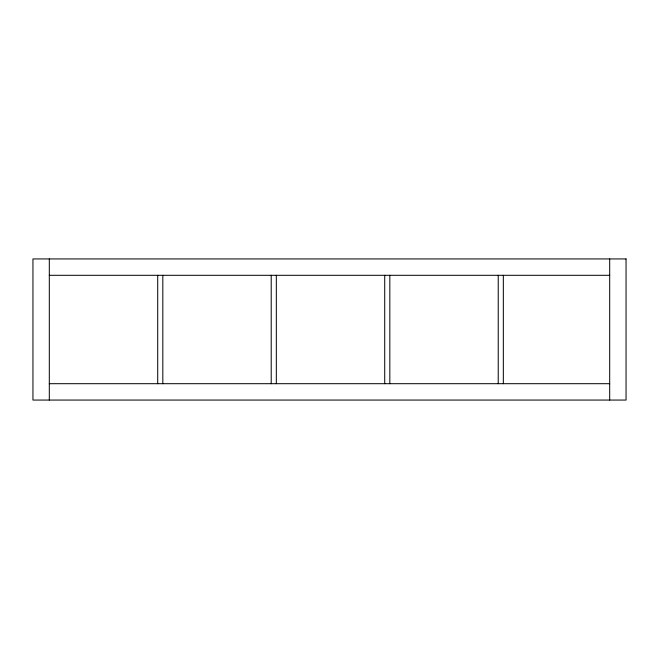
<?xml version="1.0" encoding="UTF-8"?>
<svg xmlns="http://www.w3.org/2000/svg" width="659" height="659" viewBox="0 0 659 659"><rect width="100%" height="100%" fill="white"/><g stroke="black" fill="none" stroke-linecap="round" stroke-linejoin="round"><path stroke-width="0.99" d="M49.31 275.305L609.69 275.305M49.31 383.695L609.69 383.695M609.69 258.938L609.69 400.062M503.336 275.305L503.336 383.695M498.229 275.305L498.229 383.695M389.831 275.305L389.831 383.695M384.716 275.305L384.716 383.695M276.327 275.305L276.327 383.695M271.211 275.305L271.211 383.695M162.822 275.305L162.822 383.695M157.707 275.305L157.707 383.695M49.31 258.938L49.31 400.062M626.05 258.938L32.95 258.938L32.95 400.062L626.05 400.062L626.05 258.938"/></g></svg>
